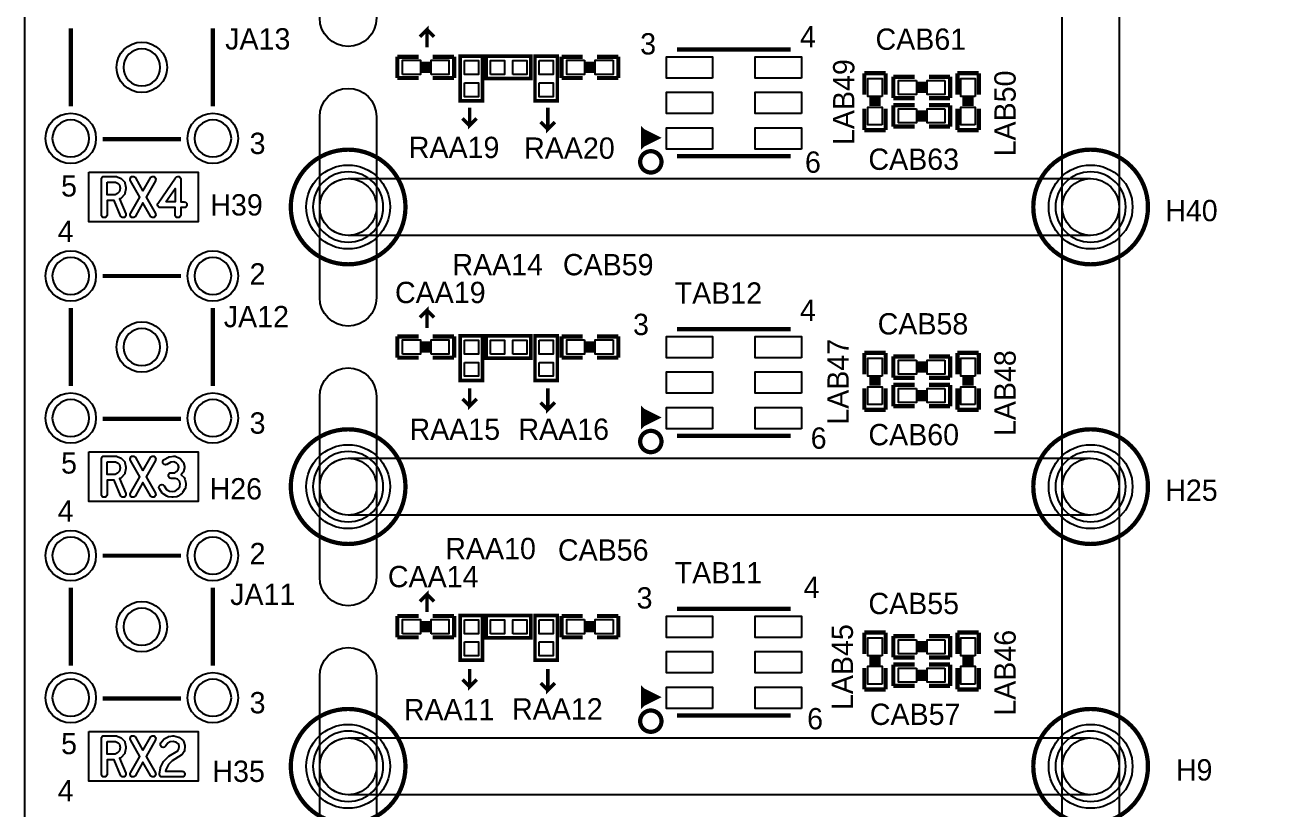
# Model space of a CAD drawing. Extents: x 0 to 260, y 0 to 180.
# Drawn here: x 0 to 44.41, y 30.11 to 58.16 of the extents above; entities that cross this region are included whole.
import ezdxf

# ---------------------------------------------------------------- set-up
doc = ezdxf.new("R2010")
doc.units = 0
for name, color, linetype in [('BG_DRILLHOLE', 193, 'CONTINUOUS'), ('BG_OUTLINE', 253, 'CONTINUOUS'), ('BG_SILKSCREEN_TOP', 6, 'CONTINUOUS'), ('BG_SOLDERMASK_TOP', 27, 'CONTINUOUS'), ('PG_SILKSCREEN_TOP', 254, 'CONTINUOUS'), ('PIN_TOP', 96, 'CONTINUOUS'), ('RD_SILKSCREEN_TOP', 85, 'CONTINUOUS')]:
    doc.layers.add(name, color=color, linetype=linetype)

msp = doc.modelspace()

# ---------------------------------------------------------------- linework, layer by layer
at = {"layer": 'BG_DRILLHOLE'}
for points in [[(4.842256, 56.638444, 1), (3.521456, 56.638444, 1)], [(2.302256, 54.098444, 1), (0.981456, 54.098444, 1)], [(7.382256, 54.098444, 1), (6.061456, 54.098444, 1)], [(12.8143, 51.64582, 1), (10.2997, 51.64582, 1)], [(39.3573, 51.64582, 1), (36.8427, 51.64582, 1)], [(2.302256, 49.178464, 1), (0.981456, 49.178464, 1)], [(7.382256, 49.178464, 1), (6.061456, 49.178464, 1)], [(4.842256, 46.638464, 1), (3.521456, 46.638464, 1)], [(2.302256, 44.098464, 1), (0.981456, 44.098464, 1)], [(7.382256, 44.098464, 1), (6.061456, 44.098464, 1)], [(12.8143, 41.64584, 1), (10.2997, 41.64584, 1)], [(39.3573, 41.64584, 1), (36.8427, 41.64584, 1)], [(2.302256, 39.178484, 1), (0.981456, 39.178484, 1)], [(7.382256, 39.178484, 1), (6.061456, 39.178484, 1)], [(4.842256, 36.638484, 1), (3.521456, 36.638484, 1)], [(2.302256, 34.098484, 1), (0.981456, 34.098484, 1)], [(7.382256, 34.098484, 1), (6.061456, 34.098484, 1)], [(12.8143, 31.64586, 1), (10.2997, 31.64586, 1)], [(39.3573, 31.64586, 1), (36.8427, 31.64586, 1)]]:
    msp.add_lwpolyline(points, format="xyb", close=True, dxfattribs=at)
at = {"layer": 'BG_OUTLINE'}
msp.add_lwpolyline([(0, 180.34), (254, 180.34), (254, 0), (0, 0)], close=True, dxfattribs=at)
at = {"layer": 'BG_SILKSCREEN_TOP', "const_width": 0.127}
for points in [[(14.3764, 57.3532), (14.3764, 57.9882), (14.1224, 57.7342)], [(14.3764, 57.9882), (14.6304, 57.7342)], [(15.9004, 55.1942), (15.9004, 54.5592), (16.1544, 54.8132)], [(18.6944, 55.1942), (18.6944, 54.4322), (18.9484, 54.6862)], [(15.9004, 54.5592), (15.6464, 54.8132)], [(18.6944, 54.4322), (18.4404, 54.6862)], [(14.3764, 47.3202), (14.3764, 47.9552), (14.1224, 47.7012)], [(14.3764, 47.9552), (14.6304, 47.7012)], [(15.9004, 45.1612), (15.9004, 44.5262), (16.1544, 44.7802)], [(18.6944, 45.1612), (18.6944, 44.3992), (18.9484, 44.6532)], [(15.9004, 44.5262), (15.6464, 44.7802)], [(18.6944, 44.3992), (18.4404, 44.6532)], [(14.3764, 37.1602), (14.3764, 37.7952), (14.1224, 37.5412)], [(14.3764, 37.7952), (14.6304, 37.5412)], [(15.9004, 35.1282), (15.9004, 34.4932), (16.1544, 34.7472)], [(18.6944, 35.1282), (18.6944, 34.3662), (18.9484, 34.6202)], [(15.9004, 34.4932), (15.6464, 34.7472)], [(18.6944, 34.3662), (18.4404, 34.6202)]]:
    msp.add_lwpolyline(points, dxfattribs=at)
at = {"layer": 'BG_SILKSCREEN_TOP'}
for points in [[(2.28854, 52.892706), (6.1976, 52.892706), (6.1976, 51.119786), (2.28854, 51.119786)], [(2.938018, 52.53482), (3.236976, 52.53482), (3.336036, 52.488592), (3.386074, 52.4383), (3.40995, 52.31892), (3.386074, 52.198524), (3.31597, 52.12588), (3.234182, 52.081938), (2.938018, 52.081938)], [(5.037836, 51.827938), (5.36956, 52.309776), (5.36956, 51.827938)], [(2.28854, 42.892726), (6.1976, 42.892726), (6.1976, 41.119806), (2.28854, 41.119806)], [(2.938018, 42.53484), (3.236976, 42.53484), (3.336036, 42.488612), (3.386074, 42.43832), (3.40995, 42.31894), (3.386074, 42.198544), (3.31597, 42.1259), (3.234182, 42.081958), (2.938018, 42.081958)], [(2.28854, 32.892746), (6.1976, 32.892746), (6.1976, 31.119826), (2.28854, 31.119826)], [(2.938018, 32.53486), (3.236976, 32.53486), (3.336036, 32.488632), (3.386074, 32.43834), (3.40995, 32.31896), (3.386074, 32.198564), (3.31597, 32.12592), (3.234182, 32.081978), (2.938018, 32.081978)]]:
    msp.add_lwpolyline(points, close=True, dxfattribs=at)
for points in [[(2.734818, 52.63642, -0.414214), (2.836418, 52.73802), (3.259582, 52.73802, -0.110402), (3.302762, 52.728368), (3.438398, 52.664868, -0.086811), (3.4671, 52.644802), (3.551682, 52.56022, -0.148314), (3.579368, 52.50815), (3.61315, 52.338732, -0.049144), (3.615182, 52.31892, -0.049144), (3.61315, 52.299108), (3.579368, 52.12969, -0.143304), (3.552952, 52.079144), (3.451352, 51.97348, -0.078487), (3.426206, 51.954176), (3.388614, 51.93411), (3.607562, 51.405282, -0.098341), (3.615182, 51.36642, -0.414214), (3.513582, 51.26482, -0.303116), (3.419602, 51.327558), (3.191764, 51.878738), (2.938018, 51.878738), (2.938018, 51.36642, -1), (2.734818, 51.36642)], [(4.22148, 52.209446), (4.488434, 52.68595, -0.271972), (4.57708, 52.73802, -0.414214), (4.67868, 52.63642, -0.128076), (4.665726, 52.58689), (4.337812, 52.00142), (4.665726, 51.41595, -0.128076), (4.67868, 51.36642, -0.414214), (4.57708, 51.26482, -0.271972), (4.488434, 51.31689), (4.22148, 51.793394), (3.954526, 51.31689, -0.271972), (3.86588, 51.26482, -0.414214), (3.76428, 51.36642, -0.128076), (3.777234, 51.41595), (4.105148, 52.00142), (3.777234, 52.58689, -0.128076), (3.76428, 52.63642, -0.414214), (3.86588, 52.73802, -0.271972), (3.954526, 52.68595)], [(4.760976, 51.783996), (5.387594, 52.694078, -0.246892), (5.47116, 52.73802, -0.414214), (5.57276, 52.63642), (5.57276, 51.827938), (5.691378, 51.827938, -1), (5.691378, 51.624738), (5.57276, 51.624738), (5.57276, 51.36642, -1), (5.36956, 51.36642), (5.36956, 51.624738), (4.844542, 51.624738, -0.414214), (4.742942, 51.726338, -0.152149)], [(2.734818, 42.63644, -0.414214), (2.836418, 42.73804), (3.259582, 42.73804, -0.110402), (3.302762, 42.728388), (3.438398, 42.664888, -0.086811), (3.4671, 42.644822), (3.551682, 42.56024, -0.148314), (3.579368, 42.50817), (3.61315, 42.338752, -0.049144), (3.615182, 42.31894, -0.049144), (3.61315, 42.299128), (3.579368, 42.12971, -0.143304), (3.552952, 42.079164), (3.451352, 41.9735, -0.078487), (3.426206, 41.954196), (3.388614, 41.93413), (3.607562, 41.405302, -0.098341), (3.615182, 41.36644, -0.414214), (3.513582, 41.26484, -0.303116), (3.419602, 41.327578), (3.191764, 41.878758), (2.938018, 41.878758), (2.938018, 41.36644, -1), (2.734818, 41.36644)], [(4.22148, 42.209466), (4.488434, 42.68597, -0.271972), (4.57708, 42.73804, -0.414214), (4.67868, 42.63644, -0.128076), (4.665726, 42.58691), (4.337812, 42.00144), (4.665726, 41.41597, -0.128076), (4.67868, 41.36644, -0.414214), (4.57708, 41.26484, -0.271972), (4.488434, 41.31691), (4.22148, 41.793414), (3.954526, 41.31691, -0.271972), (3.86588, 41.26484, -0.414214), (3.76428, 41.36644, -0.128076), (3.777234, 41.41597), (4.105148, 42.00144), (3.777234, 42.58691, -0.128076), (3.76428, 42.63644, -0.414214), (3.86588, 42.73804, -0.271972), (3.954526, 42.68597)], [(5.169408, 42.715942), (5.321808, 42.737024, -0.034516), (5.335778, 42.73804, -0.099165), (5.374894, 42.730166), (5.527294, 42.666666, -0.126029), (5.56768, 42.63644), (5.652262, 42.530522, -0.103878), (5.671058, 42.493184), (5.70484, 42.366184, -0.065123), (5.708142, 42.340022, -0.065123), (5.70484, 42.31386), (5.671058, 42.18686, -0.104227), (5.652008, 42.149522), (5.585206, 42.065956), (5.691124, 41.971214, -0.155632), (5.72262, 41.918128), (5.756402, 41.770046, -0.056004), (5.758942, 41.74744, -0.032574), (5.75818, 41.734232), (5.741416, 41.607232, -0.114973), (5.72516, 41.564052), (5.640324, 41.437052, -0.080116), (5.618226, 41.41343), (5.482844, 41.307512, -0.127489), (5.436108, 41.287192), (5.300726, 41.26611, -0.038943), (5.284978, 41.26484, -0.034516), (5.271008, 41.265856), (5.118608, 41.286938, -0.105588), (5.07873, 41.301416), (4.943094, 41.386252, -0.103217), (4.913122, 41.414954), (4.811522, 41.563036, -0.151321), (4.793742, 41.62044, -0.414214), (4.895342, 41.72204, -0.247488), (4.979162, 41.677844), (5.068824, 41.547288), (5.168138, 41.485312), (5.284216, 41.469056), (5.378704, 41.483788), (5.480304, 41.563544), (5.543042, 41.65727), (5.554218, 41.742614), (5.531612, 41.84142), (5.45211, 41.91254), (5.368798, 41.942258), (5.234178, 41.942258, -1), (5.234178, 42.145458), (5.357368, 42.145458), (5.419598, 42.18432), (5.48005, 42.259758), (5.501386, 42.340022), (5.48005, 42.420286), (5.424932, 42.48912), (5.322316, 42.532046), (5.216144, 42.517314), (5.080508, 42.441876, -0.128076), (5.030978, 42.428922, -0.414214), (4.929378, 42.530522, -0.271972), (4.981448, 42.619168), (5.133848, 42.704004, -0.093132)], [(2.734818, 32.63646, -0.414214), (2.836418, 32.73806), (3.259582, 32.73806, -0.110402), (3.302762, 32.728408), (3.438398, 32.664908, -0.086811), (3.4671, 32.644842), (3.551682, 32.56026, -0.148314), (3.579368, 32.50819), (3.61315, 32.338772, -0.049144), (3.615182, 32.31896, -0.049144), (3.61315, 32.299148), (3.579368, 32.12973, -0.143304), (3.552952, 32.079184), (3.451352, 31.97352, -0.078487), (3.426206, 31.954216), (3.388614, 31.93415), (3.607562, 31.405322, -0.098341), (3.615182, 31.36646, -0.414214), (3.513582, 31.26486, -0.303116), (3.419602, 31.327598), (3.191764, 31.878778), (2.938018, 31.878778), (2.938018, 31.36646, -1), (2.734818, 31.36646)], [(4.22148, 32.209486), (4.488434, 32.68599, -0.271972), (4.57708, 32.73806, -0.414214), (4.67868, 32.63646, -0.128076), (4.665726, 32.58693), (4.337812, 32.00146), (4.665726, 31.41599, -0.128076), (4.67868, 31.36646, -0.414214), (4.57708, 31.26486, -0.271972), (4.488434, 31.31693), (4.22148, 31.793434), (3.954526, 31.31693, -0.271972), (3.86588, 31.26486, -0.414214), (3.76428, 31.36646, -0.128076), (3.777234, 31.41599), (4.105148, 32.00146), (3.777234, 32.58693, -0.128076), (3.76428, 32.63646, -0.414214), (3.86588, 32.73806, -0.271972), (3.954526, 32.68599)], [(5.150612, 32.715708), (5.285994, 32.73679, -0.038943), (5.301742, 32.73806, -0.061321), (5.32638, 32.735012), (5.495798, 32.692594, -0.121114), (5.538724, 32.669988), (5.657342, 32.564324, -0.146992), (5.688076, 32.51454), (5.721858, 32.38754, -0.065123), (5.72516, 32.361378, -0.033277), (5.724144, 32.347916), (5.707126, 32.220916, -0.109105), (5.69214, 32.179768), (5.624576, 32.07385, -0.111451), (5.592826, 32.042354), (5.263134, 31.83636), (5.131562, 31.708344), (5.043678, 31.525464), (5.033518, 31.46806), (5.62356, 31.46806, -1), (5.62356, 31.26486), (4.91236, 31.26486, -0.414214), (4.81076, 31.36646, -0.043986), (4.812284, 31.38424), (4.846066, 31.57474, -0.067883), (4.854448, 31.600902), (4.956048, 31.812484, -0.088411), (4.976876, 31.84144), (5.129276, 31.989776, -0.053151), (5.146294, 32.002984), (5.465572, 32.202374), (5.508752, 32.270192), (5.520182, 32.354774), (5.499354, 32.432752), (5.422138, 32.501586), (5.296916, 32.532828), (5.199126, 32.517588), (5.114036, 32.472122), (5.02539, 32.361378, -0.227899), (4.946142, 32.323278, -0.414214), (4.844542, 32.424878, -0.170862), (4.866894, 32.488378), (4.968494, 32.615378, -0.101271), (4.999736, 32.64154), (5.118354, 32.70504, -0.08417)]]:
    msp.add_lwpolyline(points, format="xyb", close=True, dxfattribs=at)
at = {"layer": 'BG_SOLDERMASK_TOP'}
for points in [[(11.557, 62.6618, -0.198869), (12.275312, 62.364366), (12.275566, 62.364112, -0.198869), (12.573, 61.6458), (12.573, 58.405268, -1), (10.541, 58.405268), (10.541, 61.6458, -0.198869), (10.838434, 62.364112), (10.838688, 62.364366, -0.198869)], [(37.084, 61.6458, -1), (39.116, 61.6458), (39.116, 51.64582, -1), (37.084, 51.64582)], [(10.541, 54.872636, -1), (12.573, 54.872636), (12.573, 51.64582, -0.198869), (12.275566, 50.927508), (12.275312, 50.927254, -0.198869), (11.557, 50.62982, -0.198869), (10.838688, 50.927254), (10.838434, 50.927508, -0.198869), (10.541, 51.64582)], [(11.557, 52.66182, -0.198869), (12.275312, 52.364386), (12.275566, 52.364132, -0.198869), (12.573, 51.64582), (12.573, 48.405288, -1), (10.541, 48.405288), (10.541, 51.64582, -0.198869), (10.838434, 52.364132), (10.838688, 52.364386, -0.198869)], [(11.557, 52.66182), (38.1, 52.66182, -1), (38.1, 50.62982), (11.557, 50.62982, -1)], [(37.084, 51.64582, -1), (39.116, 51.64582), (39.116, 41.64584, -1), (37.084, 41.64584)], [(10.541, 44.872656, -1), (12.573, 44.872656), (12.573, 41.64584, -0.198869), (12.275566, 40.927528), (12.275312, 40.927274, -0.198869), (11.557, 40.62984, -0.198869), (10.838688, 40.927274), (10.838434, 40.927528, -0.198869), (10.541, 41.64584)], [(11.557, 42.66184, -0.198869), (12.275312, 42.364406), (12.275566, 42.364152, -0.198869), (12.573, 41.64584), (12.573, 38.405308, -1), (10.541, 38.405308), (10.541, 41.64584, -0.198869), (10.838434, 42.364152), (10.838688, 42.364406, -0.198869)], [(11.557, 42.66184), (38.1, 42.66184, -1), (38.1, 40.62984), (11.557, 40.62984, -1)], [(37.084, 41.64584, -1), (39.116, 41.64584), (39.116, 31.64586, -1), (37.084, 31.64586)], [(10.541, 34.872676, -1), (12.573, 34.872676), (12.573, 31.64586, -0.198869), (12.275566, 30.927548), (12.275312, 30.927294, -0.198869), (11.557, 30.62986, -0.198869), (10.838688, 30.927294), (10.838434, 30.927548, -0.198869), (10.541, 31.64586)], [(11.557, 32.66186, -0.198869), (12.275312, 32.364426), (12.275566, 32.364172, -0.198869), (12.573, 31.64586), (12.573, 28.405328, -1), (10.541, 28.405328), (10.541, 31.64586, -0.198869), (10.838434, 32.364172), (10.838688, 32.364426, -0.198869)], [(11.557, 32.66186), (38.1, 32.66186, -1), (38.1, 30.62986), (11.557, 30.62986, -1)], [(37.084, 31.64586, -1), (39.116, 31.64586), (39.116, 21.64588, -1), (37.084, 21.64588)]]:
    msp.add_lwpolyline(points, format="xyb", close=True, dxfattribs=at)
at = {"layer": 'PG_SILKSCREEN_TOP'}
for points, const_width in [([(1.641094, 55.241444), (1.641094, 58.035444)], 0.1524), ([(6.721856, 58.035444), (6.721856, 55.241444)], 0.1524), ([(23.319232, 57.273444), (27.379422, 57.273444)], 0.1524), ([(13.31468, 57.019444), (14.07668, 57.019444)], 0.1524), ([(13.31468, 56.257444), (13.31468, 57.019444)], 0.1524), ([(14.25448, 56.841644), (14.25448, 56.435244)], 0.1524), ([(14.40688, 56.841644), (14.40688, 56.435244)], 0.1524), ([(14.58468, 57.019444), (15.34668, 57.019444)], 0.1524), ([(15.34668, 57.019444), (15.34668, 56.257444)], 0.1524), ([(15.56258, 55.439564), (16.36014, 55.439564), (16.36014, 57.039764), (15.56258, 57.039764), (15.56258, 55.439564)], 0.127), ([(18.090896, 56.239664), (18.090896, 57.037224), (16.490696, 57.037224), (16.490696, 56.239664), (18.090896, 56.239664)], 0.127), ([(18.2372, 55.439564), (19.03476, 55.439564), (19.03476, 57.039764), (18.2372, 57.039764), (18.2372, 55.439564)], 0.127), ([(19.18462, 57.019444), (19.94662, 57.019444)], 0.1524), ([(19.18462, 56.257444), (19.18462, 57.019444)], 0.1524), ([(20.12442, 56.435244), (20.12442, 56.841644)], 0.1524), ([(20.27682, 56.435244), (20.27682, 56.841644)], 0.1524), ([(20.45462, 57.019444), (21.21662, 57.019444)], 0.1524), ([(21.21662, 57.019444), (21.21662, 56.257444)], 0.1524), ([(30.0101, 56.42737), (30.7721, 56.42737)], 0.1524), ([(30.0101, 55.66537), (30.0101, 56.42737)], 0.1524), ([(30.7721, 56.42737), (30.7721, 55.66537)], 0.1524), ([(33.3375, 56.42737), (34.0995, 56.42737)], 0.1524), ([(33.3375, 55.66537), (33.3375, 56.42737)], 0.1524), ([(34.0995, 56.42737), (34.0995, 55.66537)], 0.1524), ([(14.07668, 56.257444), (13.31468, 56.257444)], 0.1524), ([(15.34668, 56.257444), (14.58468, 56.257444)], 0.1524), ([(19.94662, 56.257444), (19.18462, 56.257444)], 0.1524), ([(21.21662, 56.257444), (20.45462, 56.257444)], 0.1524), ([(31.04642, 56.30037), (31.80842, 56.30037)], 0.1524), ([(31.04642, 55.53837), (31.04642, 56.30037)], 0.1524), ([(31.98622, 55.71617), (31.98622, 56.12257)], 0.1524), ([(32.13862, 55.71617), (32.13862, 56.12257)], 0.1524), ([(32.31642, 56.30037), (33.07842, 56.30037)], 0.1524), ([(33.07842, 56.30037), (33.07842, 55.53837)], 0.1524), ([(30.1879, 55.48757), (30.5943, 55.48757)], 0.1524), ([(31.80842, 55.53837), (31.04642, 55.53837)], 0.1524), ([(33.07842, 55.53837), (32.31642, 55.53837)], 0.1524), ([(33.5153, 55.48757), (33.9217, 55.48757)], 0.1524), ([(30.0101, 54.39537), (30.0101, 55.15737)], 0.1524), ([(30.1879, 55.33517), (30.5943, 55.33517)], 0.1524), ([(30.7721, 55.15737), (30.7721, 54.39537)], 0.1524), ([(31.04642, 55.28437), (31.80842, 55.28437)], 0.1524), ([(31.04642, 54.52237), (31.04642, 55.28437)], 0.1524), ([(31.98622, 54.70017), (31.98622, 55.10657)], 0.1524), ([(32.13862, 54.70017), (32.13862, 55.10657)], 0.1524), ([(32.31642, 55.28437), (33.07842, 55.28437)], 0.1524), ([(33.07842, 55.28437), (33.07842, 54.52237)], 0.1524), ([(33.3375, 54.39537), (33.3375, 55.15737)], 0.1524), ([(33.5153, 55.33517), (33.9217, 55.33517)], 0.1524), ([(34.0995, 55.15737), (34.0995, 54.39537)], 0.1524), ([(22.099524, 53.86832), (22.099524, 54.368446), (22.599396, 54.11851), (22.099524, 53.86832), (22.099524, 54.11851), (22.34946, 54.11851), (22.099524, 54.368446), (22.099524, 53.86832), (22.34946, 54.11851), (22.599396, 54.11851)], 0.1524), ([(30.7721, 54.39537), (30.0101, 54.39537)], 0.1524), ([(31.80842, 54.52237), (31.04642, 54.52237)], 0.1524), ([(33.07842, 54.52237), (32.31642, 54.52237)], 0.1524), ([(34.0995, 54.39537), (33.3375, 54.39537)], 0.1524), ([(5.578856, 54.073806), (2.784856, 54.073806)], 0.1524), ([(27.379422, 53.463444), (23.319232, 53.463444)], 0.1524), ([(2.784856, 49.179226), (5.578856, 49.179226)], 0.1524), ([(1.641094, 45.241464), (1.641094, 48.035464)], 0.1524), ([(6.721856, 48.035464), (6.721856, 45.241464)], 0.1524), ([(13.31468, 47.019464), (14.07668, 47.019464)], 0.1524), ([(13.31468, 46.257464), (13.31468, 47.019464)], 0.1524), ([(14.58468, 47.019464), (15.34668, 47.019464)], 0.1524), ([(15.34668, 47.019464), (15.34668, 46.257464)], 0.1524), ([(15.56258, 45.439584), (16.36014, 45.439584), (16.36014, 47.039784), (15.56258, 47.039784), (15.56258, 45.439584)], 0.127), ([(18.090896, 46.239684), (18.090896, 47.037244), (16.490696, 47.037244), (16.490696, 46.239684), (18.090896, 46.239684)], 0.127), ([(18.2372, 45.439584), (19.03476, 45.439584), (19.03476, 47.039784), (18.2372, 47.039784), (18.2372, 45.439584)], 0.127), ([(19.18462, 47.019464), (19.94662, 47.019464)], 0.1524), ([(19.18462, 46.257464), (19.18462, 47.019464)], 0.1524), ([(20.45462, 47.019464), (21.21662, 47.019464)], 0.1524), ([(21.21662, 47.019464), (21.21662, 46.257464)], 0.1524), ([(23.319232, 47.273464), (27.379422, 47.273464)], 0.1524), ([(14.25448, 46.841664), (14.25448, 46.435264)], 0.1524), ([(14.40688, 46.841664), (14.40688, 46.435264)], 0.1524), ([(20.12442, 46.435264), (20.12442, 46.841664)], 0.1524), ([(20.27682, 46.435264), (20.27682, 46.841664)], 0.1524), ([(14.07668, 46.257464), (13.31468, 46.257464)], 0.1524), ([(15.34668, 46.257464), (14.58468, 46.257464)], 0.1524), ([(19.94662, 46.257464), (19.18462, 46.257464)], 0.1524), ([(21.21662, 46.257464), (20.45462, 46.257464)], 0.1524), ([(30.0101, 46.42739), (30.7721, 46.42739)], 0.1524), ([(30.0101, 45.66539), (30.0101, 46.42739)], 0.1524), ([(30.7721, 46.42739), (30.7721, 45.66539)], 0.1524), ([(31.04642, 46.30039), (31.80842, 46.30039)], 0.1524), ([(31.04642, 45.53839), (31.04642, 46.30039)], 0.1524), ([(31.98622, 45.71619), (31.98622, 46.12259)], 0.1524), ([(32.13862, 45.71619), (32.13862, 46.12259)], 0.1524), ([(32.31642, 46.30039), (33.07842, 46.30039)], 0.1524), ([(33.07842, 46.30039), (33.07842, 45.53839)], 0.1524), ([(33.3375, 46.42739), (34.0995, 46.42739)], 0.1524), ([(33.3375, 45.66539), (33.3375, 46.42739)], 0.1524), ([(34.0995, 46.42739), (34.0995, 45.66539)], 0.1524), ([(30.1879, 45.48759), (30.5943, 45.48759)], 0.1524), ([(30.1879, 45.33519), (30.5943, 45.33519)], 0.1524), ([(31.80842, 45.53839), (31.04642, 45.53839)], 0.1524), ([(31.04642, 45.28439), (31.80842, 45.28439)], 0.1524), ([(31.04642, 44.52239), (31.04642, 45.28439)], 0.1524), ([(33.07842, 45.53839), (32.31642, 45.53839)], 0.1524), ([(32.31642, 45.28439), (33.07842, 45.28439)], 0.1524), ([(33.07842, 45.28439), (33.07842, 44.52239)], 0.1524), ([(33.5153, 45.48759), (33.9217, 45.48759)], 0.1524), ([(33.5153, 45.33519), (33.9217, 45.33519)], 0.1524), ([(30.0101, 44.39539), (30.0101, 45.15739)], 0.1524), ([(30.7721, 45.15739), (30.7721, 44.39539)], 0.1524), ([(31.98622, 44.70019), (31.98622, 45.10659)], 0.1524), ([(32.13862, 44.70019), (32.13862, 45.10659)], 0.1524), ([(33.3375, 44.39539), (33.3375, 45.15739)], 0.1524), ([(34.0995, 45.15739), (34.0995, 44.39539)], 0.1524), ([(22.099524, 43.86834), (22.099524, 44.368466), (22.599396, 44.11853), (22.099524, 43.86834), (22.099524, 44.11853), (22.34946, 44.11853), (22.099524, 44.368466), (22.099524, 43.86834), (22.34946, 44.11853), (22.599396, 44.11853)], 0.1524), ([(30.7721, 44.39539), (30.0101, 44.39539)], 0.1524), ([(31.80842, 44.52239), (31.04642, 44.52239)], 0.1524), ([(33.07842, 44.52239), (32.31642, 44.52239)], 0.1524), ([(34.0995, 44.39539), (33.3375, 44.39539)], 0.1524), ([(5.578856, 44.073826), (2.784856, 44.073826)], 0.1524), ([(27.379422, 43.463464), (23.319232, 43.463464)], 0.1524), ([(2.784856, 39.179246), (5.578856, 39.179246)], 0.1524), ([(1.641094, 35.241484), (1.641094, 38.035484)], 0.1524), ([(6.721856, 38.035484), (6.721856, 35.241484)], 0.1524), ([(23.319232, 37.273484), (27.379422, 37.273484)], 0.1524), ([(13.31468, 37.019484), (14.07668, 37.019484)], 0.1524), ([(13.31468, 36.257484), (13.31468, 37.019484)], 0.1524), ([(14.25448, 36.841684), (14.25448, 36.435284)], 0.1524), ([(14.40688, 36.841684), (14.40688, 36.435284)], 0.1524), ([(14.58468, 37.019484), (15.34668, 37.019484)], 0.1524), ([(15.34668, 37.019484), (15.34668, 36.257484)], 0.1524), ([(15.56258, 35.439604), (16.36014, 35.439604), (16.36014, 37.039804), (15.56258, 37.039804), (15.56258, 35.439604)], 0.127), ([(18.090896, 36.239704), (18.090896, 37.037264), (16.490696, 37.037264), (16.490696, 36.239704), (18.090896, 36.239704)], 0.127), ([(18.2372, 35.439604), (19.03476, 35.439604), (19.03476, 37.039804), (18.2372, 37.039804), (18.2372, 35.439604)], 0.127), ([(19.18462, 37.019484), (19.94662, 37.019484)], 0.1524), ([(19.18462, 36.257484), (19.18462, 37.019484)], 0.1524), ([(20.12442, 36.435284), (20.12442, 36.841684)], 0.1524), ([(20.27682, 36.435284), (20.27682, 36.841684)], 0.1524), ([(20.45462, 37.019484), (21.21662, 37.019484)], 0.1524), ([(21.21662, 37.019484), (21.21662, 36.257484)], 0.1524), ([(30.0101, 36.42741), (30.7721, 36.42741)], 0.1524), ([(30.0101, 35.66541), (30.0101, 36.42741)], 0.1524), ([(30.7721, 36.42741), (30.7721, 35.66541)], 0.1524), ([(33.3375, 36.42741), (34.0995, 36.42741)], 0.1524), ([(33.3375, 35.66541), (33.3375, 36.42741)], 0.1524), ([(34.0995, 36.42741), (34.0995, 35.66541)], 0.1524), ([(14.07668, 36.257484), (13.31468, 36.257484)], 0.1524), ([(15.34668, 36.257484), (14.58468, 36.257484)], 0.1524), ([(19.94662, 36.257484), (19.18462, 36.257484)], 0.1524), ([(21.21662, 36.257484), (20.45462, 36.257484)], 0.1524), ([(31.04642, 36.30041), (31.80842, 36.30041)], 0.1524), ([(31.04642, 35.53841), (31.04642, 36.30041)], 0.1524), ([(31.98622, 35.71621), (31.98622, 36.12261)], 0.1524), ([(32.13862, 35.71621), (32.13862, 36.12261)], 0.1524), ([(32.31642, 36.30041), (33.07842, 36.30041)], 0.1524), ([(33.07842, 36.30041), (33.07842, 35.53841)], 0.1524), ([(30.1879, 35.48761), (30.5943, 35.48761)], 0.1524), ([(31.80842, 35.53841), (31.04642, 35.53841)], 0.1524), ([(33.07842, 35.53841), (32.31642, 35.53841)], 0.1524), ([(33.5153, 35.48761), (33.9217, 35.48761)], 0.1524), ([(30.0101, 34.39541), (30.0101, 35.15741)], 0.1524), ([(30.1879, 35.33521), (30.5943, 35.33521)], 0.1524), ([(30.7721, 35.15741), (30.7721, 34.39541)], 0.1524), ([(31.04642, 35.28441), (31.80842, 35.28441)], 0.1524), ([(31.04642, 34.52241), (31.04642, 35.28441)], 0.1524), ([(31.98622, 34.70021), (31.98622, 35.10661)], 0.1524), ([(32.13862, 34.70021), (32.13862, 35.10661)], 0.1524), ([(32.31642, 35.28441), (33.07842, 35.28441)], 0.1524), ([(33.07842, 35.28441), (33.07842, 34.52241)], 0.1524), ([(33.3375, 34.39541), (33.3375, 35.15741)], 0.1524), ([(33.5153, 35.33521), (33.9217, 35.33521)], 0.1524), ([(34.0995, 35.15741), (34.0995, 34.39541)], 0.1524), ([(22.099524, 33.86836), (22.099524, 34.368486), (22.599396, 34.11855), (22.099524, 33.86836), (22.099524, 34.11855), (22.34946, 34.11855), (22.099524, 34.368486), (22.099524, 33.86836), (22.34946, 34.11855), (22.599396, 34.11855)], 0.1524), ([(30.7721, 34.39541), (30.0101, 34.39541)], 0.1524), ([(31.80842, 34.52241), (31.04642, 34.52241)], 0.1524), ([(33.07842, 34.52241), (32.31642, 34.52241)], 0.1524), ([(34.0995, 34.39541), (33.3375, 34.39541)], 0.1524), ([(5.578856, 34.073846), (2.784856, 34.073846)], 0.1524), ([(27.379422, 33.463484), (23.319232, 33.463484)], 0.1524)]:
    msp.add_lwpolyline(points, dxfattribs=dict(at, const_width=const_width))
at = {"layer": 'PG_SILKSCREEN_TOP', "const_width": 0.1524}
for points in [[(13.607034, 51.64582, 1), (9.506966, 51.64582, 1), (13.607034, 51.64582)], [(40.150034, 51.64582, 1), (36.049966, 51.64582, 1), (40.150034, 51.64582)], [(22.758654, 53.260244, 1), (21.996654, 53.260244, 1), (22.758654, 53.260244)], [(13.607034, 41.64584, 1), (9.506966, 41.64584, 1), (13.607034, 41.64584)], [(22.758654, 43.260264, 1), (21.996654, 43.260264, 1), (22.758654, 43.260264)], [(40.150034, 41.64584, 1), (36.049966, 41.64584, 1), (40.150034, 41.64584)], [(13.607034, 31.64586, 1), (9.506966, 31.64586, 1), (13.607034, 31.64586)], [(40.150034, 31.64586, 1), (36.049966, 31.64586, 1), (40.150034, 31.64586)], [(22.758654, 33.260284, 1), (21.996654, 33.260284, 1), (22.758654, 33.260284)]]:
    msp.add_lwpolyline(points, format="xyb", dxfattribs=at)
at = {"layer": 'PIN_TOP'}
for points in [[(13.50518, 56.384444), (13.50518, 56.892444), (14.14018, 56.892444), (14.14018, 56.384444)], [(14.52118, 56.384444), (14.52118, 56.892444), (15.15618, 56.892444), (15.15618, 56.384444)], [(15.71117, 56.888634), (16.21155, 56.888634), (16.21155, 56.388254), (15.71117, 56.388254)], [(16.641826, 56.388254), (16.641826, 56.888634), (17.142206, 56.888634), (17.142206, 56.388254)], [(17.439386, 56.388254), (17.439386, 56.888634), (17.939766, 56.888634), (17.939766, 56.388254)], [(18.38579, 56.888634), (18.88617, 56.888634), (18.88617, 56.388254), (18.38579, 56.388254)], [(20.01012, 56.892444), (20.01012, 56.384444), (19.37512, 56.384444), (19.37512, 56.892444)], [(21.02612, 56.892444), (21.02612, 56.384444), (20.39112, 56.384444), (20.39112, 56.892444)], [(24.584914, 56.257444), (22.933914, 56.257444), (22.933914, 57.019444), (24.584914, 57.019444)], [(27.76474, 56.257444), (26.11374, 56.257444), (26.11374, 57.019444), (27.76474, 57.019444)], [(15.71117, 56.091074), (16.21155, 56.091074), (16.21155, 55.590694), (15.71117, 55.590694)], [(18.38579, 56.091074), (18.88617, 56.091074), (18.88617, 55.590694), (18.38579, 55.590694)], [(30.6451, 55.60187), (30.1371, 55.60187), (30.1371, 56.23687), (30.6451, 56.23687)], [(31.87192, 56.17337), (31.87192, 55.66537), (31.23692, 55.66537), (31.23692, 56.17337)], [(32.88792, 56.17337), (32.88792, 55.66537), (32.25292, 55.66537), (32.25292, 56.17337)], [(33.9725, 55.60187), (33.4645, 55.60187), (33.4645, 56.23687), (33.9725, 56.23687)], [(24.584914, 54.987444), (22.933914, 54.987444), (22.933914, 55.749444), (24.584914, 55.749444)], [(27.76474, 54.987444), (26.11374, 54.987444), (26.11374, 55.749444), (27.76474, 55.749444)], [(30.6451, 54.58587), (30.1371, 54.58587), (30.1371, 55.22087), (30.6451, 55.22087)], [(31.87192, 55.15737), (31.87192, 54.64937), (31.23692, 54.64937), (31.23692, 55.15737)], [(32.88792, 55.15737), (32.88792, 54.64937), (32.25292, 54.64937), (32.25292, 55.15737)], [(33.9725, 54.58587), (33.4645, 54.58587), (33.4645, 55.22087), (33.9725, 55.22087)], [(24.584914, 53.717444), (22.933914, 53.717444), (22.933914, 54.479444), (24.584914, 54.479444)], [(27.76474, 53.717444), (26.11374, 53.717444), (26.11374, 54.479444), (27.76474, 54.479444)], [(13.50518, 46.384464), (13.50518, 46.892464), (14.14018, 46.892464), (14.14018, 46.384464)], [(14.52118, 46.384464), (14.52118, 46.892464), (15.15618, 46.892464), (15.15618, 46.384464)], [(15.71117, 46.888654), (16.21155, 46.888654), (16.21155, 46.388274), (15.71117, 46.388274)], [(16.641826, 46.388274), (16.641826, 46.888654), (17.142206, 46.888654), (17.142206, 46.388274)], [(17.439386, 46.388274), (17.439386, 46.888654), (17.939766, 46.888654), (17.939766, 46.388274)], [(18.38579, 46.888654), (18.88617, 46.888654), (18.88617, 46.388274), (18.38579, 46.388274)], [(20.01012, 46.892464), (20.01012, 46.384464), (19.37512, 46.384464), (19.37512, 46.892464)], [(21.02612, 46.892464), (21.02612, 46.384464), (20.39112, 46.384464), (20.39112, 46.892464)], [(24.584914, 46.257464), (22.933914, 46.257464), (22.933914, 47.019464), (24.584914, 47.019464)], [(27.76474, 46.257464), (26.11374, 46.257464), (26.11374, 47.019464), (27.76474, 47.019464)], [(30.6451, 45.60189), (30.1371, 45.60189), (30.1371, 46.23689), (30.6451, 46.23689)], [(33.9725, 45.60189), (33.4645, 45.60189), (33.4645, 46.23689), (33.9725, 46.23689)], [(15.71117, 46.091094), (16.21155, 46.091094), (16.21155, 45.590714), (15.71117, 45.590714)], [(18.38579, 46.091094), (18.88617, 46.091094), (18.88617, 45.590714), (18.38579, 45.590714)], [(24.584914, 44.987464), (22.933914, 44.987464), (22.933914, 45.749464), (24.584914, 45.749464)], [(27.76474, 44.987464), (26.11374, 44.987464), (26.11374, 45.749464), (27.76474, 45.749464)], [(31.87192, 46.17339), (31.87192, 45.66539), (31.23692, 45.66539), (31.23692, 46.17339)], [(32.88792, 46.17339), (32.88792, 45.66539), (32.25292, 45.66539), (32.25292, 46.17339)], [(30.6451, 44.58589), (30.1371, 44.58589), (30.1371, 45.22089), (30.6451, 45.22089)], [(31.87192, 45.15739), (31.87192, 44.64939), (31.23692, 44.64939), (31.23692, 45.15739)], [(32.88792, 45.15739), (32.88792, 44.64939), (32.25292, 44.64939), (32.25292, 45.15739)], [(33.9725, 44.58589), (33.4645, 44.58589), (33.4645, 45.22089), (33.9725, 45.22089)], [(24.584914, 43.717464), (22.933914, 43.717464), (22.933914, 44.479464), (24.584914, 44.479464)], [(27.76474, 43.717464), (26.11374, 43.717464), (26.11374, 44.479464), (27.76474, 44.479464)], [(13.50518, 36.384484), (13.50518, 36.892484), (14.14018, 36.892484), (14.14018, 36.384484)], [(14.52118, 36.384484), (14.52118, 36.892484), (15.15618, 36.892484), (15.15618, 36.384484)], [(15.71117, 36.888674), (16.21155, 36.888674), (16.21155, 36.388294), (15.71117, 36.388294)], [(16.641826, 36.388294), (16.641826, 36.888674), (17.142206, 36.888674), (17.142206, 36.388294)], [(17.439386, 36.388294), (17.439386, 36.888674), (17.939766, 36.888674), (17.939766, 36.388294)], [(18.38579, 36.888674), (18.88617, 36.888674), (18.88617, 36.388294), (18.38579, 36.388294)], [(20.01012, 36.892484), (20.01012, 36.384484), (19.37512, 36.384484), (19.37512, 36.892484)], [(21.02612, 36.892484), (21.02612, 36.384484), (20.39112, 36.384484), (20.39112, 36.892484)], [(24.584914, 36.257484), (22.933914, 36.257484), (22.933914, 37.019484), (24.584914, 37.019484)], [(27.76474, 36.257484), (26.11374, 36.257484), (26.11374, 37.019484), (27.76474, 37.019484)], [(15.71117, 36.091114), (16.21155, 36.091114), (16.21155, 35.590734), (15.71117, 35.590734)], [(18.38579, 36.091114), (18.88617, 36.091114), (18.88617, 35.590734), (18.38579, 35.590734)], [(30.6451, 35.60191), (30.1371, 35.60191), (30.1371, 36.23691), (30.6451, 36.23691)], [(31.87192, 36.17341), (31.87192, 35.66541), (31.23692, 35.66541), (31.23692, 36.17341)], [(32.88792, 36.17341), (32.88792, 35.66541), (32.25292, 35.66541), (32.25292, 36.17341)], [(33.9725, 35.60191), (33.4645, 35.60191), (33.4645, 36.23691), (33.9725, 36.23691)], [(24.584914, 34.987484), (22.933914, 34.987484), (22.933914, 35.749484), (24.584914, 35.749484)], [(27.76474, 34.987484), (26.11374, 34.987484), (26.11374, 35.749484), (27.76474, 35.749484)], [(30.6451, 34.58591), (30.1371, 34.58591), (30.1371, 35.22091), (30.6451, 35.22091)], [(31.87192, 35.15741), (31.87192, 34.64941), (31.23692, 34.64941), (31.23692, 35.15741)], [(32.88792, 35.15741), (32.88792, 34.64941), (32.25292, 34.64941), (32.25292, 35.15741)], [(33.9725, 34.58591), (33.4645, 34.58591), (33.4645, 35.22091), (33.9725, 35.22091)], [(24.584914, 33.717484), (22.933914, 33.717484), (22.933914, 34.479484), (24.584914, 34.479484)], [(27.76474, 33.717484), (26.11374, 33.717484), (26.11374, 34.479484), (27.76474, 34.479484)]]:
    msp.add_lwpolyline(points, close=True, dxfattribs=at)
for centre, radius in [((4.181856, 56.638444), 0.9017), ((1.641856, 54.098444), 0.9017), ((6.721856, 54.098444), 0.9017), ((11.557, 51.64582), 1.4986), ((38.1, 51.64582), 1.4986), ((1.641856, 49.178464), 0.9017), ((6.721856, 49.178464), 0.9017), ((4.181856, 46.638464), 0.9017), ((1.641856, 44.098464), 0.9017), ((6.721856, 44.098464), 0.9017), ((11.557, 41.64584), 1.4986), ((38.1, 41.64584), 1.4986), ((1.641856, 39.178484), 0.9017), ((6.721856, 39.178484), 0.9017), ((4.181856, 36.638484), 0.9017), ((1.641856, 34.098484), 0.9017), ((6.721856, 34.098484), 0.9017), ((11.557, 31.64586), 1.4986), ((38.1, 31.64586), 1.4986)]:
    msp.add_circle(centre, radius, dxfattribs=at)

# ---------------------------------------------------------------- texts
at = {"layer": 'PG_SILKSCREEN_TOP', "width": 1.003333}
for s, p in [('3', (21.9964, 57.0992)), ('4', (27.7114, 57.3532)), ('3', (8.034274, 53.539644)), ('6', (27.888184, 52.870354)), ('5', (1.2954, 52.0192)), ('4', (1.17602, 50.397664)), ('2', (8.034274, 48.873664)), ('4', (27.7114, 47.5742)), ('3', (21.7424, 47.0662)), ('3', (8.034274, 43.539664)), ('6', (28.0924, 43.0022)), ('5', (1.2954, 42.1132)), ('4', (1.17602, 40.397684)), ('2', (8.034274, 38.873684)), ('4', (27.8384, 37.6682)), ('3', (21.8694, 37.2872)), ('3', (8.034274, 33.539684)), ('6', (27.9654, 32.9692)), ('5', (1.2954, 32.0802)), ('4', (1.17602, 30.397704))]:
    msp.add_text(s, height=0.762, dxfattribs=at).set_placement(p)
at = {"layer": 'RD_SILKSCREEN_TOP', "width": 1.003333}
for s, p in [('JA13', (7.162546, 57.277)), ('CAB61', (30.410912, 57.26557)), ('RAA19', (13.725652, 53.394864)), ('RAA20', (17.848072, 53.369464)), ('CAB63', (30.156912, 52.97297)), ('H39', (6.629146, 51.34102)), ('H40', (40.766746, 51.13782)), ('RAA14', (15.283688, 49.203864)), ('CAB59', (19.234912, 49.203864)), ('CAA19', (13.232892, 48.2092)), ('TAB12', (23.229824, 48.187864)), ('JA12', (7.111746, 47.3456)), ('CAB58', (30.487112, 47.08779)), ('RAA15', (13.751052, 43.318684)), ('RAA16', (17.644872, 43.318684)), ('CAB60', (30.156912, 43.12539)), ('H26', (6.603746, 41.18864)), ('H25', (40.766746, 41.13784)), ('RAA10', (15.029688, 39.051484)), ('CAB56', (19.057112, 39.000684)), ('CAA14', (12.978892, 38.0492)), ('TAB11', (23.229824, 38.187884)), ('JA11', (7.340346, 37.4142)), ('CAB55', (30.156912, 37.08781)), ('RAA11', (13.547852, 33.293304)), ('RAA12', (17.416272, 33.318704)), ('CAB57', (30.207712, 33.12541)), ('H35', (6.705346, 31.08706)), ('H9', (41.147746, 31.13786))]:
    msp.add_text(s, height=0.762, dxfattribs=at).set_placement(p)
for s, p in [('LAB49', (29.6545, 53.861462)), ('LAB50', (35.4203, 53.455062)), ('LAB47', (29.4513, 43.861482)), ('LAB48', (35.4203, 43.455082)), ('LAB45', (29.6037, 33.658302)), ('LAB46', (35.4203, 33.455102))]:
    msp.add_text(s, height=0.762, rotation=90, dxfattribs=at).set_placement(p)

doc.saveas('drawing.dxf')
